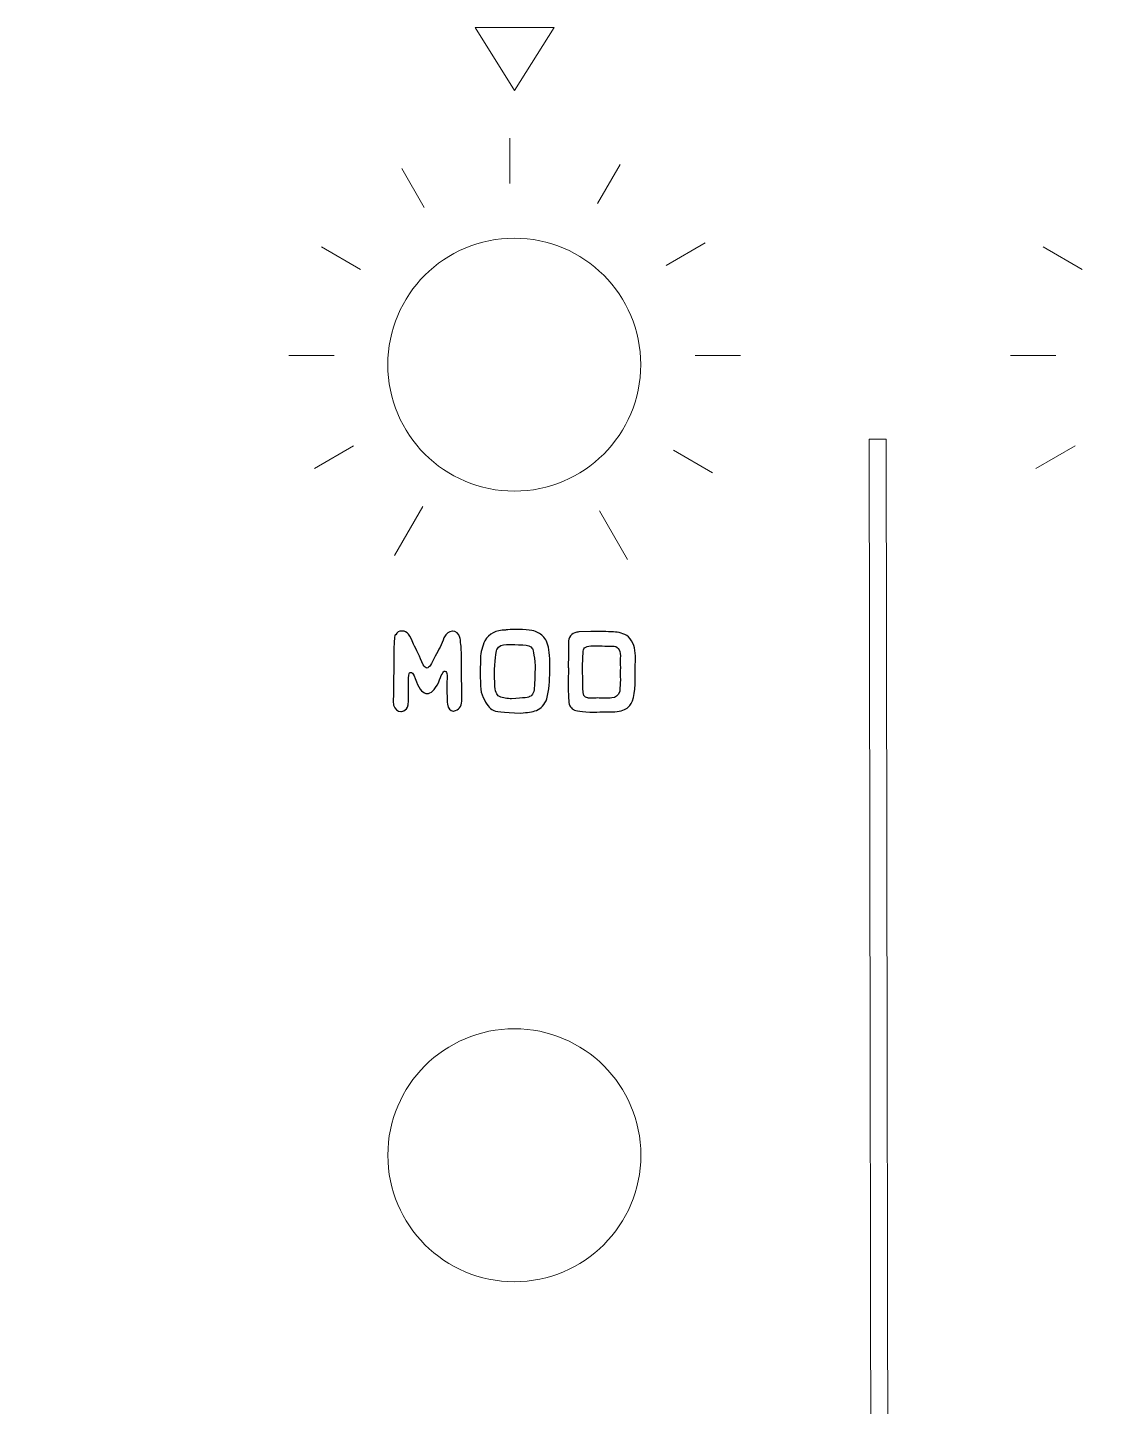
# Model space of a CAD drawing. Header units: centimetres. Extents: x -13.1 to 12.9, y -13 to 13.
# Drawn here: x -3.78 to 0.95, y -6.92 to -0.81 of the extents above; entities that cross this region are included whole.
import ezdxf

# ---------------------------------------------------------------- set-up
doc = ezdxf.new("R2010")
doc.units = ezdxf.units.CM
doc.header["$MEASUREMENT"] = 0
doc.layers.add('Layer 1', color=7, linetype='Continuous')

msp = doc.modelspace()

# ---------------------------------------------------------------- linework, layer by layer
at = {"layer": 'Layer 1', "color": 250, "lineweight": 9}
msp.add_open_spline([(-12.85, 12.98), (-12.85, 12.98), (12.75, 12.98), (12.75, 12.98), (12.75, 12.98), (12.86, 12.98), (12.95, 12.88999), (12.95, 12.78), (12.95, 12.78), (12.95, 12.78), (12.95, -12.82), (12.95, -12.82), (12.95, -12.82), (12.95, -12.93001), (12.86, -13.02), (12.75, -13.02), (12.75, -13.02), (12.75, -13.02), (-12.85, -13.02), (-12.85, -13.02), (-12.85, -13.02), (-12.96, -13.02), (-13.05, -12.93001), (-13.05, -12.82), (-13.05, -12.82), (-13.05, -12.82), (-13.05, 12.78), (-13.05, 12.78), (-13.05, 12.78), (-13.05, 12.88999), (-12.96, 12.98), (-12.85, 12.98)], degree=3, knots=[0, 0, 0, 0, 0.1111111, 0.1111111, 0.1111111, 0.1111111, 0.2222222, 0.2222222, 0.2222222, 0.2222222, 0.3333333, 0.3333333, 0.3333333, 0.3333333, 0.4444444, 0.4444444, 0.4444444, 0.4444444, 0.5555556, 0.5555556, 0.5555556, 0.5555556, 0.6666667, 0.6666667, 0.6666667, 0.6666667, 0.7777778, 0.7777778, 0.7777778, 0.7777778, 1, 1, 1, 1], dxfattribs=at)
at = {"layer": 'Layer 1', "color": 177, "lineweight": 9}
for points, knots in [([(-1.45252, -0.81046), (-1.45252, -0.81046), (-1.627, -1.08957), (-1.627, -1.08957), (-1.627, -1.08957), (-1.627, -1.08957), (-1.80112, -0.81046), (-1.80112, -0.81046), (-1.80112, -0.81046), (-1.80112, -0.81046), (-1.45252, -0.81046), (-1.45252, -0.81046)], [0, 0, 0, 0, 0.25, 0.25, 0.25, 0.25, 0.5, 0.5, 0.5, 0.5, 1, 1, 1, 1]), ([(0.01755, -2.63308), (0.01755, -2.63308), (0.02805, -9.04434), (0.02805, -9.04434), (0.02805, -9.04434), (0.02805, -9.04434), (-0.04665, -9.04434), (-0.04665, -9.04434), (-0.04665, -9.04434), (-0.04665, -9.04434), (-0.05715, -2.63308), (-0.05715, -2.63308), (-0.05715, -2.63308), (-0.05715, -2.63308), (0.01755, -2.63308), (0.01755, -2.63308)], [0, 0, 0, 0, 0.2, 0.2, 0.2, 0.2, 0.4, 0.4, 0.4, 0.4, 0.6, 0.6, 0.6, 0.6, 1, 1, 1, 1])]:
    msp.add_open_spline(points, degree=3, knots=knots, dxfattribs=at)
at = {"layer": 'Layer 1', "color": 114, "lineweight": 20}
for points in [[(-1.64863, -1.50036), (-1.64863, -1.50036), (-1.64863, -1.30026), (-1.64863, -1.30026)], [(-2.02705, -1.60739), (-2.02705, -1.60739), (-2.12706, -1.43418), (-2.12706, -1.43418)], [(-1.2598, -1.58939), (-1.2598, -1.58939), (-1.1597, -1.416), (-1.1597, -1.416)], [(-0.95681, -1.86343), (-0.95681, -1.86343), (-0.7834, -1.76331), (-0.7834, -1.76331)], [(-2.48226, -1.78155), (-2.48226, -1.78155), (-2.30897, -1.8816), (-2.30897, -1.8816)], [(0.71279, -1.78135), (0.71279, -1.78135), (0.88608, -1.8814), (0.88608, -1.8814)], [(-2.62649, -2.26286), (-2.62649, -2.26286), (-2.42627, -2.26286), (-2.42627, -2.26286)], [(-0.82776, -2.26284), (-0.82776, -2.26284), (-0.62755, -2.26284), (-0.62755, -2.26284)], [(0.56856, -2.26266), (0.56856, -2.26266), (0.76878, -2.26266), (0.76878, -2.26266)], [(-2.51385, -2.7624), (-2.51385, -2.7624), (-2.34044, -2.66228), (-2.34044, -2.66228)], [(-0.92359, -2.68143), (-0.92359, -2.68143), (-0.75031, -2.78148), (-0.75031, -2.78148)], [(0.6812, -2.7622), (0.6812, -2.7622), (0.85461, -2.66208), (0.85461, -2.66208)], [(-2.15915, -3.14712), (-2.15915, -3.14712), (-2.03401, -2.93038), (-2.03401, -2.93038)], [(-1.12704, -3.16623), (-1.12704, -3.16623), (-1.25204, -2.94973), (-1.25204, -2.94973)]]:
    msp.add_open_spline(points, degree=3, dxfattribs=at)
at = {"layer": 'Layer 1', "color": 242, "lineweight": 9}
for points in [[(-2.18862, -2.30285), (-2.18862, -1.99357), (-1.93789, -1.74285), (-1.62862, -1.74285), (-1.62862, -1.74285), (-1.31934, -1.74285), (-1.06863, -1.99357), (-1.06863, -2.30285), (-1.06863, -2.30285), (-1.06862, -2.61213), (-1.31934, -2.86285), (-1.62861, -2.86285), (-1.62861, -2.86285), (-1.93789, -2.86285), (-2.1886, -2.61213), (-2.1886, -2.30285)], [(-2.18831, -5.80313), (-2.18831, -5.49385), (-1.93758, -5.24313), (-1.62831, -5.24313), (-1.62831, -5.24313), (-1.31903, -5.24313), (-1.06832, -5.49385), (-1.06832, -5.80313), (-1.06832, -5.80313), (-1.06831, -6.11241), (-1.31903, -6.36313), (-1.6283, -6.36313), (-1.6283, -6.36313), (-1.93758, -6.36313), (-2.18829, -6.11241), (-2.18829, -5.80313)]]:
    msp.add_open_spline(points, degree=3, knots=[0, 0, 0, 0, 0.2, 0.2, 0.2, 0.2, 0.4, 0.4, 0.4, 0.4, 0.6, 0.6, 0.6, 0.6, 1, 1, 1, 1], dxfattribs=at)
at = {"layer": 'Layer 1', "color": 177}
for points, knots in [([(-1.63025, -3.47477), (-1.57343, -3.47477), (-1.53984, -3.4789), (-1.52931, -3.48718), (-1.52931, -3.48718), (-1.51266, -3.4932), (-1.4992, -3.50459), (-1.48914, -3.52133), (-1.48914, -3.52133), (-1.47954, -3.53695), (-1.47371, -3.56489), (-1.47145, -3.60515), (-1.47145, -3.60515), (-1.47145, -3.60515), (-1.47145, -3.66084), (-1.47145, -3.66084), (-1.47145, -3.66084), (-1.47145, -3.70195), (-1.47559, -3.74268), (-1.48387, -3.78285), (-1.48387, -3.78285), (-1.49469, -3.80768), (-1.51012, -3.82481), (-1.53015, -3.83412), (-1.53015, -3.83412), (-1.54821, -3.83967), (-1.57154, -3.84343), (-1.60014, -3.84541), (-1.60014, -3.84541), (-1.67775, -3.84343), (-1.7182, -3.83892), (-1.72168, -3.83196), (-1.72168, -3.83196), (-1.73768, -3.82537), (-1.75254, -3.80693), (-1.76608, -3.77683), (-1.76608, -3.77683), (-1.77342, -3.76197), (-1.77737, -3.74447), (-1.77794, -3.72443), (-1.77794, -3.72443), (-1.77794, -3.72443), (-1.77991, -3.66855), (-1.77991, -3.66855), (-1.77991, -3.66855), (-1.77991, -3.66855), (-1.77822, -3.60233), (-1.77822, -3.60233), (-1.77822, -3.60233), (-1.77709, -3.57683), (-1.7706, -3.55115), (-1.75865, -3.52519), (-1.75865, -3.52519), (-1.74012, -3.49377), (-1.70955, -3.47806), (-1.66712, -3.47806), (-1.66712, -3.47806), (-1.66712, -3.47683), (-1.6548, -3.47571), (-1.63025, -3.47477)], [0, 0, 0, 0, 0.0625, 0.0625, 0.0625, 0.0625, 0.125, 0.125, 0.125, 0.125, 0.1875, 0.1875, 0.1875, 0.1875, 0.25, 0.25, 0.25, 0.25, 0.3125, 0.3125, 0.3125, 0.3125, 0.375, 0.375, 0.375, 0.375, 0.4375, 0.4375, 0.4375, 0.4375, 0.5, 0.5, 0.5, 0.5, 0.5625, 0.5625, 0.5625, 0.5625, 0.625, 0.625, 0.625, 0.625, 0.6875, 0.6875, 0.6875, 0.6875, 0.75, 0.75, 0.75, 0.75, 0.8125, 0.8125, 0.8125, 0.8125, 0.875, 0.875, 0.875, 0.875, 1, 1, 1, 1]), ([(-2.12882, -3.4822), (-2.12882, -3.4822), (-2.12356, -3.4822), (-2.12356, -3.4822), (-2.12356, -3.4822), (-2.10446, -3.4822), (-2.08837, -3.50139), (-2.0753, -3.53977), (-2.0753, -3.53977), (-2.06194, -3.56442), (-2.04736, -3.59508), (-2.03174, -3.63186), (-2.03174, -3.63186), (-2.02516, -3.64137), (-2.01951, -3.64616), (-2.01472, -3.64616), (-2.01472, -3.64616), (-2.00719, -3.64616), (-1.99515, -3.62867), (-1.97859, -3.59358), (-1.97859, -3.59358), (-1.96298, -3.56639), (-1.95009, -3.53939), (-1.94002, -3.51249), (-1.94002, -3.51249), (-1.92986, -3.49302), (-1.91782, -3.48333), (-1.9039, -3.48333), (-1.9039, -3.48333), (-1.9039, -3.48333), (-1.90277, -3.48333), (-1.90277, -3.48333), (-1.90277, -3.48333), (-1.8864, -3.48333), (-1.87521, -3.49236), (-1.86919, -3.51061), (-1.86919, -3.51061), (-1.86712, -3.51719), (-1.86618, -3.52462), (-1.86618, -3.5329), (-1.86618, -3.5329), (-1.86335, -3.55482), (-1.86204, -3.57815), (-1.86204, -3.60289), (-1.86204, -3.60289), (-1.86204, -3.60289), (-1.86204, -3.60957), (-1.86204, -3.60957), (-1.86204, -3.60957), (-1.86241, -3.63676), (-1.8626, -3.66281), (-1.8626, -3.68784), (-1.8626, -3.68784), (-1.8626, -3.68784), (-1.86147, -3.73083), (-1.86147, -3.73083), (-1.86147, -3.73083), (-1.86147, -3.73083), (-1.86147, -3.79282), (-1.86147, -3.79282), (-1.86147, -3.79282), (-1.86147, -3.81775), (-1.87361, -3.83233), (-1.89788, -3.83638), (-1.89788, -3.83638), (-1.89788, -3.83638), (-1.89891, -3.83638), (-1.89891, -3.83638), (-1.89891, -3.83638), (-1.91312, -3.83638), (-1.92168, -3.82622), (-1.92488, -3.80599), (-1.92488, -3.80599), (-1.92629, -3.7836), (-1.92704, -3.75698), (-1.92704, -3.72612), (-1.92704, -3.72612), (-1.92629, -3.69706), (-1.92591, -3.68116), (-1.92591, -3.67843), (-1.92591, -3.67843), (-1.92591, -3.66724), (-1.9293, -3.66093), (-1.93617, -3.65971), (-1.93617, -3.65971), (-1.94256, -3.65971), (-1.95197, -3.67674), (-1.96429, -3.71098), (-1.96429, -3.71098), (-1.9817, -3.74334), (-1.99816, -3.75943), (-2.01359, -3.75943), (-2.01359, -3.75943), (-2.03127, -3.75943), (-2.04736, -3.74193), (-2.06213, -3.70684), (-2.06213, -3.70684), (-2.0689, -3.68549), (-2.07473, -3.67269), (-2.07972, -3.66855), (-2.07972, -3.66855), (-2.08264, -3.6663), (-2.08536, -3.66517), (-2.08771, -3.66517), (-2.08771, -3.66517), (-2.08922, -3.66517), (-2.09054, -3.66564), (-2.09185, -3.66658), (-2.09185, -3.66658), (-2.09496, -3.66931), (-2.09656, -3.68238), (-2.09656, -3.70571), (-2.09656, -3.70571), (-2.09656, -3.70571), (-2.09656, -3.77053), (-2.09656, -3.77053), (-2.09656, -3.77053), (-2.09656, -3.80242), (-2.09957, -3.82104), (-2.10568, -3.82612), (-2.10568, -3.82612), (-2.1134, -3.83421), (-2.12073, -3.83826), (-2.1277, -3.83826), (-2.1277, -3.83826), (-2.1277, -3.83826), (-2.13071, -3.83826), (-2.13071, -3.83826), (-2.13071, -3.83826), (-2.14613, -3.83826), (-2.15705, -3.82885), (-2.16354, -3.80994), (-2.16354, -3.80994), (-2.16354, -3.80957), (-2.16391, -3.80524), (-2.16467, -3.79696), (-2.16467, -3.79696), (-2.16467, -3.79141), (-2.16429, -3.77852), (-2.16363, -3.75811), (-2.16363, -3.75811), (-2.16297, -3.7377), (-2.16269, -3.72556), (-2.16269, -3.7217), (-2.16269, -3.7217), (-2.16269, -3.7217), (-2.16241, -3.62914), (-2.16241, -3.62914), (-2.16241, -3.62914), (-2.16184, -3.59988), (-2.16156, -3.5806), (-2.16156, -3.57119), (-2.16156, -3.57119), (-2.16156, -3.52274), (-2.15893, -3.49847), (-2.15357, -3.49847), (-2.15357, -3.49847), (-2.14642, -3.48765), (-2.13814, -3.4822), (-2.12882, -3.4822)], [0, 0, 0, 0, 0.0243902, 0.0243902, 0.0243902, 0.0243902, 0.0487805, 0.0487805, 0.0487805, 0.0487805, 0.0731707, 0.0731707, 0.0731707, 0.0731707, 0.097561, 0.097561, 0.097561, 0.097561, 0.1219512, 0.1219512, 0.1219512, 0.1219512, 0.1463415, 0.1463415, 0.1463415, 0.1463415, 0.1707317, 0.1707317, 0.1707317, 0.1707317, 0.195122, 0.195122, 0.195122, 0.195122, 0.2195122, 0.2195122, 0.2195122, 0.2195122, 0.2439024, 0.2439024, 0.2439024, 0.2439024, 0.2682927, 0.2682927, 0.2682927, 0.2682927, 0.2926829, 0.2926829, 0.2926829, 0.2926829, 0.3170732, 0.3170732, 0.3170732, 0.3170732, 0.3414634, 0.3414634, 0.3414634, 0.3414634, 0.3658537, 0.3658537, 0.3658537, 0.3658537, 0.3902439, 0.3902439, 0.3902439, 0.3902439, 0.4146341, 0.4146341, 0.4146341, 0.4146341, 0.4390244, 0.4390244, 0.4390244, 0.4390244, 0.4634146, 0.4634146, 0.4634146, 0.4634146, 0.4878049, 0.4878049, 0.4878049, 0.4878049, 0.5121951, 0.5121951, 0.5121951, 0.5121951, 0.5365854, 0.5365854, 0.5365854, 0.5365854, 0.5609756, 0.5609756, 0.5609756, 0.5609756, 0.5853659, 0.5853659, 0.5853659, 0.5853659, 0.6097561, 0.6097561, 0.6097561, 0.6097561, 0.6341463, 0.6341463, 0.6341463, 0.6341463, 0.6585366, 0.6585366, 0.6585366, 0.6585366, 0.6829268, 0.6829268, 0.6829268, 0.6829268, 0.7073171, 0.7073171, 0.7073171, 0.7073171, 0.7317073, 0.7317073, 0.7317073, 0.7317073, 0.7560976, 0.7560976, 0.7560976, 0.7560976, 0.7804878, 0.7804878, 0.7804878, 0.7804878, 0.804878, 0.804878, 0.804878, 0.804878, 0.8292683, 0.8292683, 0.8292683, 0.8292683, 0.8536585, 0.8536585, 0.8536585, 0.8536585, 0.8780488, 0.8780488, 0.8780488, 0.8780488, 0.902439, 0.902439, 0.902439, 0.902439, 0.9268293, 0.9268293, 0.9268293, 0.9268293, 0.9512195, 0.9512195, 0.9512195, 0.9512195, 1, 1, 1, 1]), ([(-1.18895, -3.48634), (-1.16713, -3.48634), (-1.14493, -3.49339), (-1.12254, -3.5076), (-1.12254, -3.5076), (-1.1025, -3.53036), (-1.09253, -3.55849), (-1.09253, -3.59188), (-1.09253, -3.59188), (-1.09253, -3.59188), (-1.09253, -3.59301), (-1.09253, -3.59301), (-1.09253, -3.59301), (-1.09253, -3.60251), (-1.09272, -3.62293), (-1.09309, -3.65416), (-1.09309, -3.65416), (-1.09309, -3.66187), (-1.09328, -3.67495), (-1.09366, -3.69329), (-1.09366, -3.69329), (-1.09366, -3.76206), (-1.10401, -3.80392), (-1.1248, -3.81897), (-1.1248, -3.81897), (-1.13561, -3.83092), (-1.15509, -3.83798), (-1.18321, -3.84023), (-1.18321, -3.84023), (-1.18321, -3.84023), (-1.2072, -3.84023), (-1.2072, -3.84023), (-1.2072, -3.84023), (-1.21962, -3.84023), (-1.24878, -3.84052), (-1.2945, -3.84108), (-1.2945, -3.84108), (-1.34267, -3.83751), (-1.36675, -3.83346), (-1.36675, -3.82894), (-1.36675, -3.82894), (-1.38086, -3.82377), (-1.38791, -3.8074), (-1.38791, -3.77984), (-1.38791, -3.77984), (-1.38923, -3.75689), (-1.38989, -3.73779), (-1.38989, -3.72255), (-1.38989, -3.72255), (-1.38989, -3.72255), (-1.38989, -3.71342), (-1.38989, -3.71342), (-1.38989, -3.71342), (-1.38989, -3.69433), (-1.38951, -3.6742), (-1.38876, -3.65303), (-1.38876, -3.65303), (-1.38951, -3.64532), (-1.38989, -3.63798), (-1.38989, -3.63102), (-1.38989, -3.63102), (-1.38989, -3.62923), (-1.38923, -3.61719), (-1.38791, -3.59489), (-1.38791, -3.59489), (-1.38848, -3.57288), (-1.38876, -3.55313), (-1.38876, -3.53563), (-1.38876, -3.53563), (-1.38876, -3.50901), (-1.37634, -3.49292), (-1.3516, -3.48746), (-1.3516, -3.48746), (-1.34916, -3.48671), (-1.34624, -3.48634), (-1.34276, -3.48634), (-1.34276, -3.48634), (-1.34276, -3.48634), (-1.28933, -3.48474), (-1.28933, -3.48474), (-1.28933, -3.48474), (-1.2834, -3.48436), (-1.27578, -3.48417), (-1.26637, -3.48417), (-1.26637, -3.48417), (-1.24747, -3.48417), (-1.22169, -3.48483), (-1.18895, -3.48634)], [0, 0, 0, 0, 0.0434783, 0.0434783, 0.0434783, 0.0434783, 0.0869565, 0.0869565, 0.0869565, 0.0869565, 0.1304348, 0.1304348, 0.1304348, 0.1304348, 0.173913, 0.173913, 0.173913, 0.173913, 0.2173913, 0.2173913, 0.2173913, 0.2173913, 0.2608696, 0.2608696, 0.2608696, 0.2608696, 0.3043478, 0.3043478, 0.3043478, 0.3043478, 0.3478261, 0.3478261, 0.3478261, 0.3478261, 0.3913043, 0.3913043, 0.3913043, 0.3913043, 0.4347826, 0.4347826, 0.4347826, 0.4347826, 0.4782609, 0.4782609, 0.4782609, 0.4782609, 0.5217391, 0.5217391, 0.5217391, 0.5217391, 0.5652174, 0.5652174, 0.5652174, 0.5652174, 0.6086957, 0.6086957, 0.6086957, 0.6086957, 0.6521739, 0.6521739, 0.6521739, 0.6521739, 0.6956522, 0.6956522, 0.6956522, 0.6956522, 0.7391304, 0.7391304, 0.7391304, 0.7391304, 0.7826087, 0.7826087, 0.7826087, 0.7826087, 0.826087, 0.826087, 0.826087, 0.826087, 0.8695652, 0.8695652, 0.8695652, 0.8695652, 0.9130435, 0.9130435, 0.9130435, 0.9130435, 1, 1, 1, 1]), ([(-1.71538, -3.70298), (-1.71538, -3.73948), (-1.71011, -3.7614), (-1.69967, -3.76855), (-1.69967, -3.76855), (-1.68481, -3.77739), (-1.66712, -3.78182), (-1.6468, -3.78182), (-1.6468, -3.78182), (-1.6468, -3.78182), (-1.64069, -3.78182), (-1.64069, -3.78182), (-1.64069, -3.78182), (-1.58744, -3.77899), (-1.56073, -3.77598), (-1.56073, -3.77269), (-1.56073, -3.77269), (-1.54662, -3.76648), (-1.53956, -3.75068), (-1.53956, -3.72528), (-1.53956, -3.72528), (-1.53806, -3.7075), (-1.53702, -3.67768), (-1.53655, -3.636), (-1.53655, -3.636), (-1.54078, -3.58473), (-1.5452, -3.55905), (-1.55, -3.55905), (-1.55, -3.55905), (-1.55536, -3.5488), (-1.5691, -3.54363), (-1.59139, -3.54363), (-1.59139, -3.54363), (-1.6182, -3.54221), (-1.63768, -3.54146), (-1.64981, -3.54146), (-1.64981, -3.54146), (-1.64981, -3.54146), (-1.6627, -3.54146), (-1.6627, -3.54146), (-1.6627, -3.54146), (-1.6833, -3.54146), (-1.69732, -3.54833), (-1.70466, -3.56216), (-1.70466, -3.56216), (-1.70908, -3.56564), (-1.71284, -3.59584), (-1.71594, -3.65284), (-1.71594, -3.65284), (-1.71613, -3.6598), (-1.71623, -3.66677), (-1.71623, -3.67373), (-1.71623, -3.67373), (-1.71623, -3.68351), (-1.71594, -3.6932), (-1.71538, -3.70298)], [0, 0, 0, 0, 0.0666667, 0.0666667, 0.0666667, 0.0666667, 0.1333333, 0.1333333, 0.1333333, 0.1333333, 0.2, 0.2, 0.2, 0.2, 0.2666667, 0.2666667, 0.2666667, 0.2666667, 0.3333333, 0.3333333, 0.3333333, 0.3333333, 0.4, 0.4, 0.4, 0.4, 0.4666667, 0.4666667, 0.4666667, 0.4666667, 0.5333333, 0.5333333, 0.5333333, 0.5333333, 0.6, 0.6, 0.6, 0.6, 0.6666667, 0.6666667, 0.6666667, 0.6666667, 0.7333333, 0.7333333, 0.7333333, 0.7333333, 0.8, 0.8, 0.8, 0.8, 0.8666667, 0.8666667, 0.8666667, 0.8666667, 1, 1, 1, 1]), ([(-1.32649, -3.63817), (-1.32592, -3.66187), (-1.32564, -3.6837), (-1.32564, -3.70355), (-1.32564, -3.70355), (-1.32564, -3.70355), (-1.32564, -3.73544), (-1.32564, -3.73544), (-1.32564, -3.73544), (-1.32564, -3.76357), (-1.31858, -3.77768), (-1.30447, -3.77768), (-1.30447, -3.77768), (-1.30447, -3.77909), (-1.29883, -3.77984), (-1.28763, -3.77984), (-1.28763, -3.77984), (-1.27738, -3.77984), (-1.26826, -3.77946), (-1.26035, -3.77871), (-1.26035, -3.77871), (-1.24991, -3.77946), (-1.2437, -3.77984), (-1.24192, -3.77984), (-1.24192, -3.77984), (-1.22113, -3.77909), (-1.20589, -3.77871), (-1.1961, -3.77871), (-1.1961, -3.77871), (-1.18011, -3.77871), (-1.16873, -3.76874), (-1.16195, -3.7487), (-1.16195, -3.7487), (-1.15998, -3.72961), (-1.15894, -3.71352), (-1.15894, -3.70044), (-1.15894, -3.70044), (-1.15894, -3.69311), (-1.15932, -3.68379), (-1.16007, -3.67241), (-1.16007, -3.67241), (-1.15932, -3.6582), (-1.15894, -3.64852), (-1.15894, -3.64315), (-1.15894, -3.64315), (-1.1597, -3.62556), (-1.16007, -3.61512), (-1.16007, -3.61202), (-1.16007, -3.61202), (-1.15932, -3.60298), (-1.15894, -3.59631), (-1.15894, -3.59188), (-1.15894, -3.59188), (-1.15894, -3.5631), (-1.17099, -3.54861), (-1.19507, -3.54861), (-1.19507, -3.54861), (-1.1993, -3.54861), (-1.20579, -3.54899), (-1.21463, -3.54974), (-1.21463, -3.54974), (-1.23147, -3.54842), (-1.24869, -3.54776), (-1.26619, -3.54776), (-1.26619, -3.54776), (-1.26619, -3.54776), (-1.27964, -3.54776), (-1.27964, -3.54776), (-1.27964, -3.54776), (-1.30889, -3.54776), (-1.32348, -3.55576), (-1.32348, -3.57175), (-1.32348, -3.57175), (-1.32348, -3.57175), (-1.32649, -3.63817), (-1.32649, -3.63817)], [0, 0, 0, 0, 0.05, 0.05, 0.05, 0.05, 0.1, 0.1, 0.1, 0.1, 0.15, 0.15, 0.15, 0.15, 0.2, 0.2, 0.2, 0.2, 0.25, 0.25, 0.25, 0.25, 0.3, 0.3, 0.3, 0.3, 0.35, 0.35, 0.35, 0.35, 0.4, 0.4, 0.4, 0.4, 0.45, 0.45, 0.45, 0.45, 0.5, 0.5, 0.5, 0.5, 0.55, 0.55, 0.55, 0.55, 0.6, 0.6, 0.6, 0.6, 0.65, 0.65, 0.65, 0.65, 0.7, 0.7, 0.7, 0.7, 0.75, 0.75, 0.75, 0.75, 0.8, 0.8, 0.8, 0.8, 0.85, 0.85, 0.85, 0.85, 0.9, 0.9, 0.9, 0.9, 1, 1, 1, 1])]:
    msp.add_open_spline(points, degree=3, knots=knots, dxfattribs=at)

doc.saveas('drawing.dxf')
